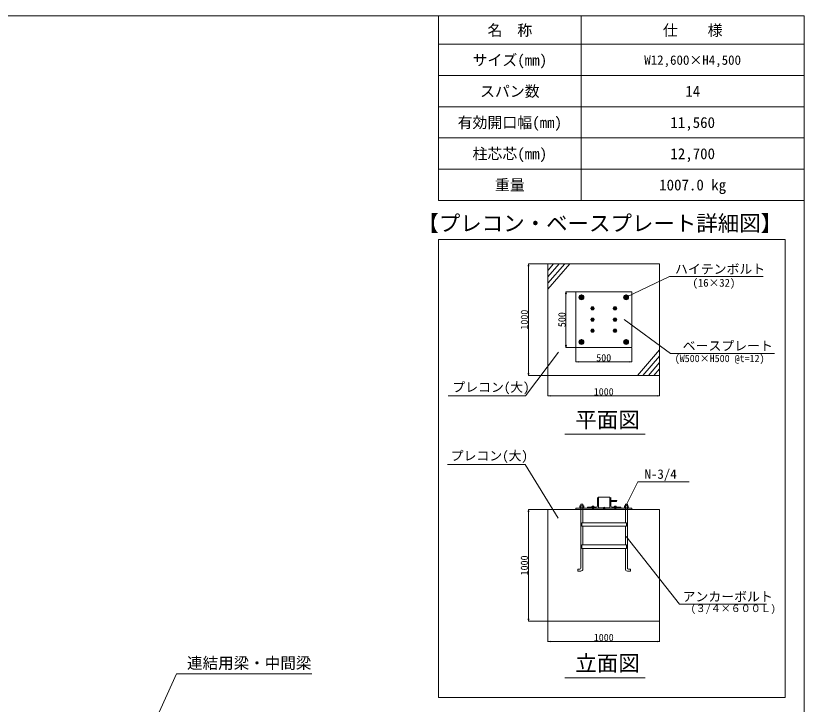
# Model space of a CAD drawing. Units: millimetres, scale not verified. Extents: x -12406 to 12406, y -8553 to 8553.
# Drawn here: x 2668 to 12406, y 46 to 8553 of the extents above; entities that cross this region are included whole.
import ezdxf
from ezdxf.enums import TextEntityAlignment as Align

# ---------------------------------------------------------------- set-up
doc = ezdxf.new("R2010")
doc.units = ezdxf.units.MM
doc.header["$LTSCALE"] = 50
doc.header["$PDMODE"] = 32
doc.header["$PDSIZE"] = 25
doc.linetypes.add('CHAIN2', pattern=[12, 9, -1, 1, -1])
doc.linetypes.add('DOUBLE_CHAIN2', pattern=[12.8, 9, -1, 0.6, -0.6, 0.6, -1])
for name, color, linetype, lineweight in [('0-8_MOJI', 7, 'Continuous', 9), ('0-9_TEXT', 7, 'Continuous', 9), ('0-C_図面枠', 7, 'Continuous', 9)]:
    doc.layers.add(name, color=color, linetype=linetype, lineweight=lineweight)
doc.styles.add('ＭＳ ゴシック', font='')
doc.styles.get('ＭＳ ゴシック').set_extended_font_data('MS Gothic')

msp = doc.modelspace()

# ---------------------------------------------------------------- linework, layer by layer
at = {"layer": '0-8_MOJI'}
for p, q in [((7887.98, 8553.31), (12406.14, 8553.31)), ((7887.98, 8553.31), (7887.98, 6272.25)), ((9652.47, 8553.31), (9652.47, 6272.25)), ((12406.14, 8553.31), (12406.14, 6272.25)), ((7887.98, 8200.76), (12406.14, 8200.76)), ((7887.98, 7815.06), (12406.14, 7815.06)), ((7887.98, 7429.36), (12406.14, 7429.36)), ((7887.98, 7043.65), (12406.14, 7043.65)), ((7887.98, 6657.95), (12406.14, 6657.95)), ((7887.98, 6272.25), (12406.14, 6272.25))]:
    msp.add_line(p, q, dxfattribs=at)
at = {"layer": '0-9_TEXT'}
msp.add_lwpolyline([(4400.42, -133.24), (4651.42, 420.21), (6323.04, 420.21)], dxfattribs=at)
at = {"layer": '0-C_図面枠', "color": 134}
for p, q in [((8995.36, 5460.81), (8999.95, 5488.41)), ((8995.36, 5460.81), (9004.56, 5460.81)), ((8999.95, 5488.41), (9004.56, 5460.81)), ((9459.02, 5115.81), (9463.62, 5143.41)), ((9459.02, 5115.81), (9468.23, 5115.81)), ((9463.62, 5143.41), (9468.23, 5115.81)), ((9459.02, 4481.01), (9463.62, 4453.41)), ((9459.02, 4481.01), (9468.23, 4481.01)), ((9463.62, 4453.41), (9468.23, 4481.01)), ((9612.65, 4281.21), (9585.06, 4276.61)), ((9585.06, 4276.61), (9612.65, 4272.01)), ((9612.65, 4281.21), (9612.65, 4272.01)), ((10247.45, 4281.21), (10275.06, 4276.61)), ((10247.45, 4281.21), (10247.45, 4272.01)), ((10275.06, 4276.61), (10247.45, 4272.01)), ((8995.36, 4136.01), (8999.95, 4108.41)), ((8995.36, 4136.01), (9004.56, 4136.01)), ((8999.95, 4108.41), (9004.56, 4136.01)), ((9267.66, 3861.33), (9240.06, 3856.73)), ((9240.06, 3856.73), (9267.66, 3852.13)), ((9267.66, 3861.33), (9267.66, 3852.13)), ((10592.45, 3861.33), (10620.06, 3856.73)), ((10592.45, 3861.33), (10592.45, 3852.13)), ((10620.06, 3856.73), (10592.45, 3852.13)), ((8995.36, 2423.91), (8999.95, 2451.51)), ((8999.95, 2451.51), (9004.56, 2423.91)), ((8995.36, 2423.91), (9004.56, 2423.91)), ((8995.36, 1099.41), (8999.95, 1071.82)), ((8995.36, 1099.41), (9004.56, 1099.41)), ((8999.95, 1071.82), (9004.56, 1099.41)), ((9267.66, 824.74), (9240.06, 820.13)), ((9240.06, 820.13), (9267.66, 815.54)), ((9267.66, 824.74), (9267.66, 815.54)), ((10592.45, 824.74), (10620.06, 820.13)), ((10592.45, 824.74), (10592.45, 815.54)), ((10620.06, 820.13), (10592.45, 815.54))]:
    msp.add_line(p, q, dxfattribs=at)
at = {"layer": '0-C_図面枠'}
for p, q in [((9238.68, 5488.41), (8998.57, 5488.41)), ((8999.95, 5460.81), (8999.95, 4136.01)), ((9240.06, 5488.41), (9240.06, 4108.41)), ((9240.06, 5488.41), (10620.06, 5488.41)), ((9240.06, 5328.11), (9378.25, 5488.41)), ((9240.06, 5247.99), (9447.33, 5488.41)), ((9240.06, 5173.43), (9511.61, 5488.41)), ((9241.8, 5408.26), (9310.9, 5488.41)), ((10620.06, 5488.41), (10620.06, 4108.41)), ((10206.06, 5074.41), (10740.56, 5330.78)), ((11898.1, 5330.78), (10740.56, 5330.78)), ((9583.67, 5143.41), (9462.25, 5143.41)), ((9463.62, 5115.81), (9463.62, 4481.01)), ((9585.06, 4453.41), (9585.06, 5143.41)), ((9585.06, 5143.41), (10275.06, 5143.41)), ((9641.31, 5096.49), (9628.56, 5074.41)), ((9628.56, 5074.41), (9641.31, 5052.33)), ((9666.8, 5096.49), (9641.31, 5096.49)), ((9679.55, 5074.41), (9666.8, 5096.49)), ((9666.8, 5052.33), (9679.55, 5074.41)), ((10193.31, 5096.49), (10180.56, 5074.41)), ((10180.56, 5074.41), (10193.31, 5052.33)), ((10218.8, 5096.49), (10193.31, 5096.49)), ((10231.55, 5074.41), (10218.8, 5096.49)), ((10218.8, 5052.33), (10231.55, 5074.41)), ((10275.06, 5143.41), (10275.06, 4453.41)), ((9641.31, 5052.33), (9666.8, 5052.33)), ((10193.31, 5052.33), (10218.8, 5052.33)), ((9781.3, 4955.04), (9770.54, 4936.41)), ((9770.54, 4936.41), (9781.3, 4917.78)), ((9802.81, 4955.04), (9781.3, 4955.04)), ((9781.3, 4917.78), (9802.81, 4917.78)), ((9813.57, 4936.41), (9802.81, 4955.04)), ((9802.81, 4917.78), (9813.57, 4936.41)), ((10057.3, 4955.04), (10046.54, 4936.41)), ((10046.54, 4936.41), (10057.3, 4917.78)), ((10078.81, 4955.04), (10057.3, 4955.04)), ((10057.3, 4917.78), (10078.81, 4917.78)), ((10089.57, 4936.41), (10078.81, 4955.04)), ((10078.81, 4917.78), (10089.57, 4936.41)), ((9781.3, 4817.04), (9770.54, 4798.41)), ((9770.54, 4798.41), (9781.3, 4779.78)), ((9802.81, 4817.04), (9781.3, 4817.04)), ((9781.3, 4779.78), (9802.81, 4779.78)), ((9813.57, 4798.41), (9802.81, 4817.04)), ((9802.81, 4779.78), (9813.57, 4798.41)), ((10057.3, 4817.04), (10046.54, 4798.41)), ((10046.54, 4798.41), (10057.3, 4779.78)), ((10078.81, 4817.04), (10057.3, 4817.04)), ((10057.3, 4779.78), (10078.81, 4779.78)), ((10089.57, 4798.41), (10078.81, 4817.04)), ((10078.81, 4779.78), (10089.57, 4798.41)), ((10182.49, 4799.03), (10753.72, 4378.3)), ((9781.3, 4679.04), (9770.54, 4660.41)), ((9802.81, 4679.04), (9781.3, 4679.04)), ((9813.57, 4660.41), (9802.81, 4679.04)), ((10057.3, 4679.04), (10046.54, 4660.41)), ((10078.81, 4679.04), (10057.3, 4679.04)), ((10089.57, 4660.41), (10078.81, 4679.04)), ((9770.54, 4660.41), (9781.3, 4641.78)), ((9781.3, 4641.78), (9802.81, 4641.78)), ((9802.81, 4641.78), (9813.57, 4660.41)), ((10046.54, 4660.41), (10057.3, 4641.78)), ((10057.3, 4641.78), (10078.81, 4641.78)), ((10078.81, 4641.78), (10089.57, 4660.41)), ((9641.31, 4544.49), (9628.56, 4522.41)), ((9628.56, 4522.41), (9641.31, 4500.33)), ((9666.8, 4544.49), (9641.31, 4544.49)), ((9641.31, 4500.33), (9666.8, 4500.33)), ((9679.55, 4522.41), (9666.8, 4544.49)), ((9666.8, 4500.33), (9679.55, 4522.41)), ((10193.31, 4544.49), (10180.56, 4522.41)), ((10180.56, 4522.41), (10193.31, 4500.33)), ((10218.8, 4544.49), (10193.31, 4544.49)), ((10193.31, 4500.33), (10218.8, 4500.33)), ((10231.55, 4522.41), (10218.8, 4544.49)), ((10218.8, 4500.33), (10231.55, 4522.41)), ((8961.84, 3856.34), (9373.18, 4397.78)), ((9583.67, 4453.41), (9462.25, 4453.41)), ((10275.06, 4453.41), (9585.06, 4453.41)), ((9585.06, 4446.51), (9585.06, 4275.23)), ((10275.06, 4446.51), (10275.06, 4275.23)), ((10620.06, 4423.4), (10348.49, 4108.41)), ((10620.06, 4348.83), (10412.78, 4108.41)), ((12037.7, 4378.3), (10753.72, 4378.3)), ((10247.45, 4276.61), (9612.65, 4276.61)), ((10620.06, 4268.72), (10481.85, 4108.41)), ((10618.31, 4188.56), (10549.21, 4108.41)), ((9238.68, 4108.41), (8998.57, 4108.41)), ((9240.06, 4108.41), (10620.06, 4108.41)), ((9240.06, 4107.03), (9240.06, 3855.35)), ((10620.06, 4107.03), (10620.06, 3855.35)), ((8961.84, 3856.34), (8008.51, 3856.34)), ((9267.66, 3856.73), (10592.45, 3856.73)), ((9448.69, 3381.25), (10441.21, 3381.25)), ((8957.43, 3009.18), (7998.92, 3009.18)), ((8957.43, 3009.18), (9368.78, 2346.44)), ((10352.15, 2792.16), (10208.5, 2507.61)), ((10352.15, 2792.16), (10984.17, 2792.16)), ((9851.45, 2599.09), (9851.45, 2495.6)), ((10003.25, 2606), (9862.77, 2606)), ((9865.26, 2468), (9865.26, 2605.99)), ((10003.25, 2468), (10003.25, 2605.99)), ((10017.04, 2599.09), (10017.04, 2495.6)), ((10083.27, 2564.59), (10017.04, 2564.59)), ((10083.27, 2550.8), (10017.04, 2550.8)), ((9238.68, 2451.51), (8998.57, 2451.51)), ((9240.06, 2451.51), (10620.06, 2451.51)), ((9240.06, 1071.82), (9240.06, 2451.51)), ((10275.73, 2468), (9585.78, 2468)), ((9585.8, 2468.61), (9585.8, 2452.13)), ((9636.6, 2495.38), (9636.6, 2473.41)), ((9680.53, 2498.12), (9639.34, 2498.12)), ((9647.58, 1729.28), (9647.58, 2517.41)), ((9650.33, 2520.16), (9669.56, 2520.16)), ((9672.3, 2517.41), (9672.3, 2289.5)), ((9683.28, 2473.41), (9683.28, 2495.38)), ((9727.26, 2474.9), (9727.26, 2468)), ((10141.23, 2468), (9727.26, 2468)), ((9837.65, 2481.8), (9734.17, 2481.8)), ((9786.26, 2490.07), (9786.26, 2484.57)), ((9805.48, 2492.81), (9789.01, 2492.81)), ((9791.75, 2484.57), (9791.75, 2492.81)), ((9802.74, 2484.57), (9802.74, 2492.81)), ((9808.23, 2484.57), (9808.23, 2490.07)), ((10030.84, 2481.8), (10134.33, 2481.8)), ((10060.86, 2490.07), (10060.86, 2484.57)), ((10080.08, 2492.81), (10063.61, 2492.81)), ((10066.35, 2484.57), (10066.35, 2492.81)), ((10077.34, 2484.57), (10077.34, 2492.81)), ((10082.83, 2484.57), (10082.83, 2490.07)), ((10141.23, 2474.9), (10141.23, 2468)), ((10185.81, 2495.38), (10185.81, 2473.41)), ((10229.74, 2498.12), (10188.56, 2498.12)), ((10196.79, 2289.5), (10196.79, 2518.78)), ((10198.17, 2520.16), (10220.12, 2520.16)), ((10221.51, 2518.78), (10221.51, 1729.28)), ((10232.49, 2473.41), (10232.49, 2495.38)), ((10275.06, 2468.61), (10275.06, 2452.13)), ((8999.95, 2423.91), (8999.95, 1099.41)), ((9672.3, 2245.56), (9672.3, 2014.89)), ((10196.79, 2014.89), (10196.79, 2245.56)), ((10205.58, 2117.34), (10864.41, 1284.24)), ((9672.3, 1970.95), (9672.3, 1716.93)), ((10196.79, 1716.93), (10196.79, 1970.95)), ((9647.58, 1692.21), (9610.51, 1692.21)), ((10221.51, 1692.21), (10258.58, 1692.21)), ((11939.59, 1284.24), (10864.41, 1284.24)), ((9238.68, 1071.82), (8998.57, 1071.82)), ((9240.06, 1070.43), (9240.06, 818.75)), ((10620.06, 1070.43), (10620.06, 818.75)), ((9267.66, 820.13), (10592.45, 820.13)), ((9448.69, 373.31), (10441.21, 373.31))]:
    msp.add_line(p, q, dxfattribs=at)
at = {"layer": '0-C_図面枠', "linetype": 'CHAIN2'}
for p, q in [((9620.93, 5074.41), (9687.18, 5074.41)), ((9654.06, 5107.53), (9654.06, 5041.29)), ((10172.93, 5074.41), (10239.17, 5074.41)), ((10206.06, 5107.53), (10206.06, 5041.29)), ((9767.83, 4936.41), (9816.27, 4936.41)), ((9792.06, 4958.76), (9792.06, 4914.05)), ((10043.83, 4936.41), (10092.27, 4936.41)), ((10068.06, 4958.76), (10068.06, 4914.05)), ((9767.83, 4798.41), (9816.27, 4798.41)), ((9792.06, 4820.77), (9792.06, 4776.06)), ((10043.83, 4798.41), (10092.27, 4798.41)), ((10068.06, 4820.77), (10068.06, 4776.06)), ((9792.06, 4682.76), (9792.06, 4638.06)), ((10068.06, 4682.76), (10068.06, 4638.06)), ((9767.83, 4660.41), (9816.27, 4660.41)), ((10043.83, 4660.41), (10092.27, 4660.41)), ((9620.93, 4522.41), (9687.18, 4522.41)), ((9654.06, 4555.53), (9654.06, 4489.29)), ((10172.93, 4522.41), (10239.17, 4522.41)), ((10206.06, 4555.53), (10206.06, 4489.29))]:
    msp.add_line(p, q, dxfattribs=at)
at = {"layer": '0-C_図面枠', "linetype": 'DOUBLE_CHAIN2'}
for p, q in [((9789.01, 2481.82), (9789.01, 2468.09)), ((9791.75, 2481.82), (9802.74, 2481.82)), ((9791.75, 2479.08), (9802.74, 2481.82)), ((9791.75, 2476.33), (9802.74, 2479.08)), ((9791.75, 2473.59), (9802.74, 2476.33)), ((9791.75, 2470.84), (9802.74, 2473.59)), ((9791.75, 2468.09), (9802.74, 2470.84)), ((9791.75, 2465.35), (9802.74, 2468.09)), ((9791.75, 2462.6), (9802.74, 2465.35)), ((9791.75, 2459.86), (9802.74, 2462.6)), ((9791.75, 2457.11), (9802.74, 2459.86)), ((9791.75, 2454.36), (9802.74, 2457.11)), ((9791.75, 2451.62), (9802.74, 2454.36)), ((9805.48, 2481.82), (9805.48, 2468.09)), ((9865.26, 2474.21), (10003.24, 2474.21)), ((10063.61, 2481.82), (10063.61, 2468.09)), ((10066.35, 2481.82), (10077.34, 2481.82)), ((10066.35, 2479.08), (10077.34, 2481.82)), ((10066.35, 2476.33), (10077.34, 2479.08)), ((10066.35, 2473.59), (10077.34, 2476.33)), ((10066.35, 2470.84), (10077.34, 2473.59)), ((10066.35, 2468.09), (10077.34, 2470.84)), ((10066.35, 2465.35), (10077.34, 2468.09)), ((10066.35, 2462.6), (10077.34, 2465.35)), ((10066.35, 2459.86), (10077.34, 2462.6)), ((10066.35, 2457.11), (10077.34, 2459.86)), ((10066.35, 2454.36), (10077.34, 2457.11)), ((10066.35, 2451.62), (10077.34, 2454.36)), ((10080.08, 2481.82), (10080.08, 2468.09))]:
    msp.add_line(p, q, dxfattribs=at)
at = {"layer": '0-C_図面枠'}
for points in [[(-12406.14, -8553.31), (12406.14, -8553.31), (12406.14, 8553.31), (-12406.14, 8553.31)], [(9240.06, 1071.82), (10620.06, 1071.82), (10620.06, 2451.51)], [(9610.51, 1692.21), (9610.51, 1716.93), (9635.23, 1716.93)], [(10258.58, 1692.21), (10258.58, 1716.93), (10233.86, 1716.93)]]:
    msp.add_lwpolyline(points, dxfattribs=at)
for points in [[(7887.98, 5790.49), (12168.73, 5790.49), (12168.73, 127.96), (7887.98, 127.96)], [(9631.11, 2473.41), (9688.77, 2473.41), (9688.77, 2467.92), (9631.11, 2467.92)], [(9780.76, 2481.82), (9813.72, 2481.82), (9813.72, 2484.57), (9780.76, 2484.57)], [(10055.37, 2481.82), (10088.33, 2481.82), (10088.33, 2484.57), (10055.37, 2484.57)], [(10180.32, 2473.41), (10237.98, 2473.41), (10237.98, 2467.92), (10180.32, 2467.92)], [(9659.94, 2245.56), (10209.15, 2245.56), (10209.15, 2289.5), (9659.94, 2289.5)], [(9659.94, 1970.95), (10209.15, 1970.95), (10209.15, 2014.89), (9659.94, 2014.89)]]:
    msp.add_lwpolyline(points, close=True, dxfattribs=at)
at = {"layer": '0-C_図面枠', "linetype": 'DOUBLE_CHAIN2'}
for points in [[(9802.74, 2484.57), (9802.74, 2451.62), (9791.75, 2451.62), (9791.75, 2484.57)], [(10077.34, 2484.57), (10077.34, 2451.62), (10066.35, 2451.62), (10066.35, 2484.57)]]:
    msp.add_lwpolyline(points, dxfattribs=at)
at = {"layer": '0-C_図面枠'}
for centre, radius in [((9654.06, 5074.41), 30.36), ((9654.06, 5074.41), 22.08), ((9654.06, 5074.41), 17.94), ((9654.06, 5074.41), 15.18), ((9654.06, 5074.41), 13.31), ((10206.06, 5074.41), 30.36), ((10206.06, 5074.41), 22.08), ((10206.06, 5074.41), 17.94), ((10206.06, 5074.41), 15.18), ((10206.06, 5074.41), 13.31), ((9792.06, 4936.41), 18.63), ((10068.06, 4936.41), 18.63), ((9792.06, 4798.41), 18.63), ((10068.06, 4798.41), 18.63), ((9792.06, 4660.41), 18.63), ((10068.06, 4660.41), 18.63), ((9654.06, 4522.41), 30.36), ((9654.06, 4522.41), 22.08), ((9654.06, 4522.41), 17.94), ((9654.06, 4522.41), 15.18), ((9654.06, 4522.41), 13.31), ((10206.06, 4522.41), 30.36), ((10206.06, 4522.41), 22.08), ((10206.06, 4522.41), 17.94), ((10206.06, 4522.41), 15.18), ((10206.06, 4522.41), 13.31)]:
    msp.add_circle(centre, radius, dxfattribs=at)
for centre, radius, start, end in [((10083.27, 2557.7), 6.9, 270, 90), ((9639.34, 2495.38), 2.75, 90, 180), ((9650.33, 2517.41), 2.75, 90, 180), ((9669.56, 2517.41), 2.75, 0, 90), ((9680.53, 2495.38), 2.75, 0, 90), ((9734.17, 2474.9), 6.9, 90, 180), ((9789.01, 2490.07), 2.75, 90, 180), ((9805.48, 2490.07), 2.75, 0, 90), ((9837.65, 2495.6), 13.8, 270, 0), ((10030.84, 2495.6), 13.8, 180, 270), ((10063.61, 2490.07), 2.75, 90, 180), ((10080.08, 2490.07), 2.75, 0, 90), ((10134.33, 2474.9), 6.9, 0, 90), ((10188.56, 2495.38), 2.75, 90, 180), ((10198.17, 2518.78), 1.38, 90, 180), ((10220.12, 2518.78), 1.38, 0, 90), ((10229.74, 2495.38), 2.75, 0, 90), ((9635.23, 1729.28), 12.36, 270, 0), ((9647.58, 1716.93), 24.71, 270, 0), ((10221.51, 1716.93), 24.71, 180, 270), ((10233.86, 1729.28), 12.36, 180, 270)]:
    msp.add_arc(centre, radius, start, end, dxfattribs=at)
at = {"layer": '0-C_図面枠', "linetype": 'DOUBLE_CHAIN2'}
for centre in [(9789.01, 2490.07), (10063.61, 2490.07)]:
    msp.add_arc(centre, 2.75, 90, 180, dxfattribs=at)
at = {"layer": '0-C_図面枠'}
for p in [(9654.06, 5074.41), (10206.06, 5074.41), (9792.06, 4936.41), (10068.06, 4936.41), (9792.06, 4798.41), (10068.06, 4798.41), (9792.06, 4660.41), (10068.06, 4660.41), (9654.06, 4522.41), (10206.06, 4522.41), (9934.26, 2468)]:
    msp.add_point(p, dxfattribs=at)

# ---------------------------------------------------------------- texts
at = {"layer": '0-8_MOJI', "style": 'ＭＳ ゴシック'}
for s, height, p in [('名\u3000称', 135.1, (8493.75, 8266.44)), ('仕\u3000\u3000様', 135.1, (10660.68, 8266.44)), ('サイズ(mm)', 135.1, (8309.44, 7897.32)), ('W12,600×H4,500', 117.1, (10430.38, 7912.09)), ('スパン数', 135.1, (8401.6, 7511.62)), ('14', 135.1, (10937.15, 7511.62)), ('有効開口幅(mm)', 135.1, (8125.12, 7125.92)), ('11,560', 135.1, (10752.84, 7125.92)), ('柱芯芯(mm)', 135.1, (8309.44, 6740.22)), ('12,700', 135.1, (10752.84, 6740.22)), ('重量', 135.1, (8585.91, 6354.51)), ('1007.0 kg', 135.1, (10614.6, 6354.51))]:
    msp.add_text(s, height=height, dxfattribs=at).set_placement(p, align=Align.BOTTOM_LEFT)
at = {"layer": '0-9_TEXT', "style": 'ＭＳ ゴシック'}
msp.add_text('連結用梁・中間梁', height=140.8, dxfattribs=at).set_placement((4782.99, 442), align=Align.BOTTOM_LEFT)
at = {"layer": '0-C_図面枠', "style": 'ＭＳ ゴシック'}
for s, height, p in [('【プレコン・ベースプレート詳細図】', 194.3, (7627.95, 5833.64)), ('ハイテンボルト', 116.6, (10809.95, 5330.31)), ('(16×32)', 97.13, (11026.16, 5176.27)), ('ベースプレート', 116.6, (10905.34, 4381.95)), ('500', 90.65, (9837.31, 4254.86)), ('(W500×H500 @t=12)', 90.65, (10806.57, 4246.57)), ('プレコン(大)', 116.6, (8060.18, 3870.85)), ('1000', 90.65, (9806.4, 3834.99)), ('平面図', 194.3, (9579.55, 3405.03)), ('プレコン(大)', 116.6, (8039.66, 3023.7)), ('N-3/4', 116.6, (10434.1, 2796.96)), ('アンカーボルト', 116.6, (10903.71, 1282.46)), ('(３/４×６００Ｌ)', 90.65, (11004.38, 1157.77)), ('1000', 90.65, (9806.4, 798.38)), ('立面図', 194.3, (9579.55, 397.09))]:
    msp.add_text(s, height=height, dxfattribs=at).set_placement(p, align=Align.BOTTOM_LEFT)
for s, p in [('1000', (9021.7, 4674.77)), ('500', (9485.38, 4705.68)), ('1000', (9021.7, 1638.02))]:
    msp.add_text(s, height=90.65, rotation=90, dxfattribs=at).set_placement(p, align=Align.BOTTOM_LEFT)

doc.saveas('drawing.dxf')
